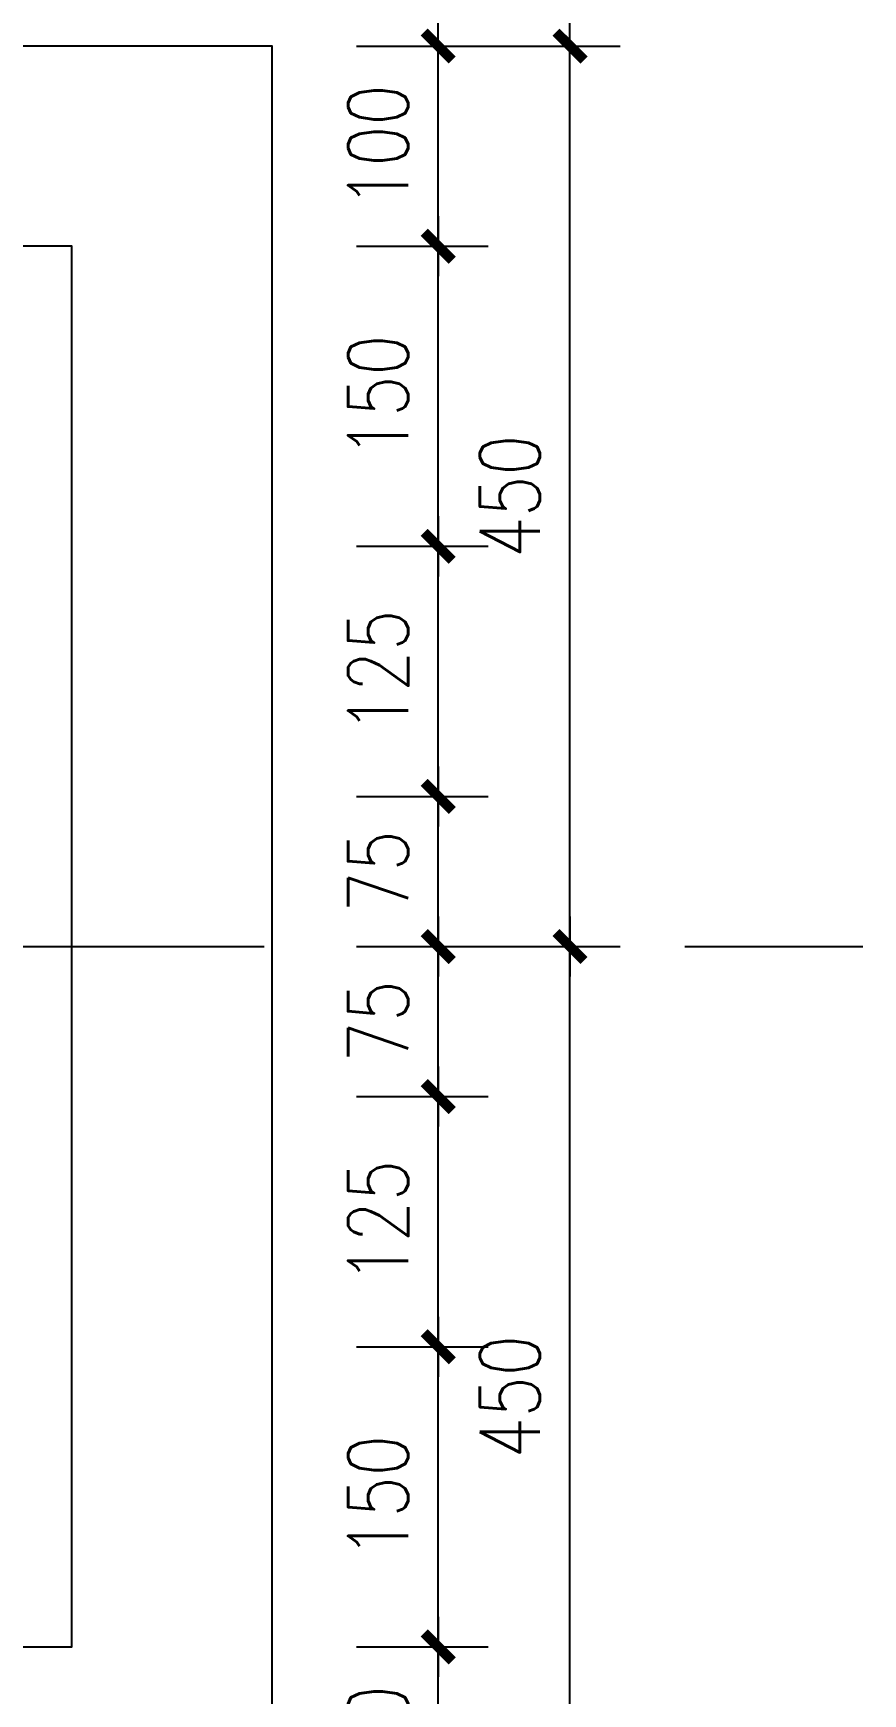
# Model space of a CAD drawing. Header units: inches. Extents: x -2316 to 955, y -265 to 742.
# Drawn here: x -655.7 to -611.7, y -188.3 to -100.1 of the extents above; entities that cross this region are included whole.
import ezdxf

# ---------------------------------------------------------------- set-up
doc = ezdxf.new("R2010")
doc.units = ezdxf.units.IN
doc.header["$LTSCALE"] = 1000
doc.header["$MEASUREMENT"] = 0
doc.linetypes.add('CONTINOUS', pattern=[0])
doc.linetypes.add('DOTE', pattern=[2.42, 2, -0.2, 0.02, -0.2])
doc.layers.add('G13', color=7, linetype='CONTINOUS')
doc.layers.add('PUB_DIM', color=3, linetype='Continuous')
doc.styles.add('DIM_FONT', font='SIMPLEX.shx', dxfattribs={"width": 0.8})
doc.dimstyles.new('DIMN10', dxfattribs={"dimscale": 0.1, "dimtxt": 300, "dimasz": 1, "dimexe": 250, "dimexo": 300, "dimgap": 150, "dimtad": 1, "dimdec": 0, "dimzin": 0, "dimdsep": 46, "dimtxsty": 'DIM_FONT', "dimblk": '_DIMX', "dimcen": 0.09, "dimclrt": 7, "dimadec": 0, "dimazin": 0, "dimtfac": 1, "dimtdec": 0, "dimtix": 1, "dimtmove": 2, "dimatfit": 3, "dimldrblk": '_DIMX', "dimfxl": 1, "dimtolj": 1, "dimtzin": 0, "dimarcsym": 0})

# ---------------------------------------------------------------- blocks, each defined once
blk = doc.blocks.new('_DIMX')
blk.add_line((-150, 0), (150, 0))
at = {"const_width": 50}
blk.add_lwpolyline([(-70, -70), (70, 70)], dxfattribs=at)
blk = doc.blocks.new('*D448')
at = {"color": 0, "linetype": 'ByBlock', "transparency": 16777216}
for p, q in [((378489.85, 127802.01), (378555.67, 127802.01)), ((378530.67, 127702.11), (378530.67, 127801.91)), ((378489.85, 127702.01), (378555.67, 127702.01))]:
    blk.add_line(p, q, dxfattribs=at)
at = {"layer": 'Defpoints', "color": 0, "linetype": 'ByBlock', "transparency": 16777216}
for p in [(378459.85, 127802.01), (378530.67, 127802.01), (378459.85, 127702.01)]:
    blk.add_point(p, dxfattribs=at)
at = {"color": 0, "linetype": 'ByBlock', "transparency": 16777216, "xscale": 0.1, "yscale": 0.1, "zscale": 0.1}
for p, rotation in [((378530.67, 127802.01), 90), ((378530.67, 127702.01), 270)]:
    blk.add_blockref('_DIMX', p, dxfattribs=dict(at, rotation=rotation))
at = {"color": 7, "linetype": 'ByBlock', "transparency": 16777216, "insert": (378500.67, 127752.01), "char_height": 30, "attachment_point": 5, "rotation": 90, "style": 'DIM_FONT'}
blk.add_mtext('\\A1;100', dxfattribs=at)
blk = doc.blocks.new('*D449')
at = {"color": 0, "linetype": 'ByBlock', "transparency": 16777216}
for p, q in [((378555.64, 128152.01), (378621.46, 128152.01)), ((378596.46, 127702.11), (378596.46, 128151.91)), ((378555.64, 127702.01), (378621.46, 127702.01))]:
    blk.add_line(p, q, dxfattribs=at)
at = {"layer": 'Defpoints', "color": 0, "linetype": 'ByBlock', "transparency": 16777216}
for p in [(378525.64, 128152.01), (378596.46, 128152.01), (378525.64, 127702.01)]:
    blk.add_point(p, dxfattribs=at)
at = {"color": 0, "linetype": 'ByBlock', "transparency": 16777216, "xscale": 0.1, "yscale": 0.1, "zscale": 0.1}
for p, rotation in [((378596.46, 128152.01), 90), ((378596.46, 127702.01), 270)]:
    blk.add_blockref('_DIMX', p, dxfattribs=dict(at, rotation=rotation))
at = {"color": 7, "linetype": 'ByBlock', "transparency": 16777216, "insert": (378566.46, 127927.01), "char_height": 30, "attachment_point": 5, "rotation": 90, "style": 'DIM_FONT'}
blk.add_mtext('\\A1;450', dxfattribs=at)
blk = doc.blocks.new('*D450')
at = {"color": 0, "linetype": 'ByBlock', "transparency": 16777216}
for p, q in [((378489.85, 127952.01), (378555.67, 127952.01)), ((378530.67, 127802.11), (378530.67, 127951.91)), ((378489.85, 127802.01), (378555.67, 127802.01))]:
    blk.add_line(p, q, dxfattribs=at)
at = {"layer": 'Defpoints', "color": 0, "linetype": 'ByBlock', "transparency": 16777216}
for p in [(378459.85, 127952.01), (378530.67, 127952.01), (378459.85, 127802.01)]:
    blk.add_point(p, dxfattribs=at)
at = {"color": 0, "linetype": 'ByBlock', "transparency": 16777216, "xscale": 0.1, "yscale": 0.1, "zscale": 0.1}
for p, rotation in [((378530.67, 127952.01), 90), ((378530.67, 127802.01), 270)]:
    blk.add_blockref('_DIMX', p, dxfattribs=dict(at, rotation=rotation))
at = {"color": 7, "linetype": 'ByBlock', "transparency": 16777216, "insert": (378500.67, 127877.01), "char_height": 30, "attachment_point": 5, "rotation": 90, "style": 'DIM_FONT'}
blk.add_mtext('\\A1;150', dxfattribs=at)
blk = doc.blocks.new('*D451')
at = {"color": 0, "linetype": 'ByBlock', "transparency": 16777216}
for p, q in [((378489.85, 128077.01), (378555.67, 128077.01)), ((378530.67, 127952.11), (378530.67, 128076.91)), ((378489.85, 127952.01), (378555.67, 127952.01))]:
    blk.add_line(p, q, dxfattribs=at)
at = {"layer": 'Defpoints', "color": 0, "linetype": 'ByBlock', "transparency": 16777216}
for p in [(378459.85, 128077.01), (378530.67, 128077.01), (378459.85, 127952.01)]:
    blk.add_point(p, dxfattribs=at)
at = {"color": 0, "linetype": 'ByBlock', "transparency": 16777216, "xscale": 0.1, "yscale": 0.1, "zscale": 0.1}
for p, rotation in [((378530.67, 128077.01), 90), ((378530.67, 127952.01), 270)]:
    blk.add_blockref('_DIMX', p, dxfattribs=dict(at, rotation=rotation))
at = {"color": 7, "linetype": 'ByBlock', "transparency": 16777216, "insert": (378500.67, 128014.51), "char_height": 30, "attachment_point": 5, "rotation": 90, "style": 'DIM_FONT'}
blk.add_mtext('\\A1;125', dxfattribs=at)
blk = doc.blocks.new('*D452')
at = {"color": 0, "linetype": 'ByBlock', "transparency": 16777216}
for p, q in [((378489.85, 128152.01), (378555.67, 128152.01)), ((378530.67, 128077.11), (378530.67, 128151.91)), ((378489.85, 128077.01), (378555.67, 128077.01))]:
    blk.add_line(p, q, dxfattribs=at)
at = {"layer": 'Defpoints', "color": 0, "linetype": 'ByBlock', "transparency": 16777216}
for p in [(378459.85, 128152.01), (378530.67, 128152.01), (378459.85, 128077.01)]:
    blk.add_point(p, dxfattribs=at)
at = {"color": 0, "linetype": 'ByBlock', "transparency": 16777216, "xscale": 0.1, "yscale": 0.1, "zscale": 0.1}
for p, rotation in [((378530.67, 128152.01), 90), ((378530.67, 128077.01), 270)]:
    blk.add_blockref('_DIMX', p, dxfattribs=dict(at, rotation=rotation))
at = {"color": 7, "linetype": 'ByBlock', "transparency": 16777216, "insert": (378500.67, 128114.51), "char_height": 30, "attachment_point": 5, "rotation": 90, "style": 'DIM_FONT'}
blk.add_mtext('\\A1;75', dxfattribs=at)
blk = doc.blocks.new('*D453')
at = {"color": 0, "linetype": 'ByBlock', "transparency": 16777216}
for p, q in [((378489.85, 128227.01), (378555.67, 128227.01)), ((378530.67, 128152.11), (378530.67, 128226.91)), ((378489.85, 128152.01), (378555.67, 128152.01))]:
    blk.add_line(p, q, dxfattribs=at)
at = {"layer": 'Defpoints', "color": 0, "linetype": 'ByBlock', "transparency": 16777216}
for p in [(378459.85, 128227.01), (378530.67, 128227.01), (378459.85, 128152.01)]:
    blk.add_point(p, dxfattribs=at)
at = {"color": 0, "linetype": 'ByBlock', "transparency": 16777216, "xscale": 0.1, "yscale": 0.1, "zscale": 0.1}
for p, rotation in [((378530.67, 128227.01), 90), ((378530.67, 128152.01), 270)]:
    blk.add_blockref('_DIMX', p, dxfattribs=dict(at, rotation=rotation))
at = {"color": 7, "linetype": 'ByBlock', "transparency": 16777216, "insert": (378500.67, 128189.51), "char_height": 30, "attachment_point": 5, "rotation": 90, "style": 'DIM_FONT'}
blk.add_mtext('\\A1;75', dxfattribs=at)
blk = doc.blocks.new('*D454')
at = {"color": 0, "linetype": 'ByBlock', "transparency": 16777216}
for p, q in [((378489.85, 128352.01), (378555.67, 128352.01)), ((378530.67, 128227.11), (378530.67, 128351.91)), ((378489.85, 128227.01), (378555.67, 128227.01))]:
    blk.add_line(p, q, dxfattribs=at)
at = {"layer": 'Defpoints', "color": 0, "linetype": 'ByBlock', "transparency": 16777216}
for p in [(378459.85, 128352.01), (378530.67, 128352.01), (378459.85, 128227.01)]:
    blk.add_point(p, dxfattribs=at)
at = {"color": 0, "linetype": 'ByBlock', "transparency": 16777216, "xscale": 0.1, "yscale": 0.1, "zscale": 0.1}
for p, rotation in [((378530.67, 128352.01), 90), ((378530.67, 128227.01), 270)]:
    blk.add_blockref('_DIMX', p, dxfattribs=dict(at, rotation=rotation))
at = {"color": 7, "linetype": 'ByBlock', "transparency": 16777216, "insert": (378500.67, 128289.51), "char_height": 30, "attachment_point": 5, "rotation": 90, "style": 'DIM_FONT'}
blk.add_mtext('\\A1;125', dxfattribs=at)
blk = doc.blocks.new('*D455')
at = {"color": 0, "linetype": 'ByBlock', "transparency": 16777216}
for p, q in [((378489.85, 128502.01), (378555.67, 128502.01)), ((378530.67, 128352.11), (378530.67, 128501.91)), ((378489.85, 128352.01), (378555.67, 128352.01))]:
    blk.add_line(p, q, dxfattribs=at)
at = {"layer": 'Defpoints', "color": 0, "linetype": 'ByBlock', "transparency": 16777216}
for p in [(378459.85, 128502.01), (378530.67, 128502.01), (378459.85, 128352.01)]:
    blk.add_point(p, dxfattribs=at)
at = {"color": 0, "linetype": 'ByBlock', "transparency": 16777216, "xscale": 0.1, "yscale": 0.1, "zscale": 0.1}
for p, rotation in [((378530.67, 128502.01), 90), ((378530.67, 128352.01), 270)]:
    blk.add_blockref('_DIMX', p, dxfattribs=dict(at, rotation=rotation))
at = {"color": 7, "linetype": 'ByBlock', "transparency": 16777216, "insert": (378500.67, 128427.01), "char_height": 30, "attachment_point": 5, "rotation": 90, "style": 'DIM_FONT'}
blk.add_mtext('\\A1;150', dxfattribs=at)
blk = doc.blocks.new('*D456')
at = {"color": 0, "linetype": 'ByBlock', "transparency": 16777216}
for p, q in [((378489.85, 128602.01), (378555.67, 128602.01)), ((378530.67, 128502.11), (378530.67, 128601.91)), ((378489.85, 128502.01), (378555.67, 128502.01))]:
    blk.add_line(p, q, dxfattribs=at)
at = {"layer": 'Defpoints', "color": 0, "linetype": 'ByBlock', "transparency": 16777216}
for p in [(378459.85, 128602.01), (378530.67, 128602.01), (378459.85, 128502.01)]:
    blk.add_point(p, dxfattribs=at)
at = {"color": 0, "linetype": 'ByBlock', "transparency": 16777216, "xscale": 0.1, "yscale": 0.1, "zscale": 0.1}
for p, rotation in [((378530.67, 128602.01), 90), ((378530.67, 128502.01), 270)]:
    blk.add_blockref('_DIMX', p, dxfattribs=dict(at, rotation=rotation))
at = {"color": 7, "linetype": 'ByBlock', "transparency": 16777216, "insert": (378500.67, 128552.01), "char_height": 30, "attachment_point": 5, "rotation": 90, "style": 'DIM_FONT'}
blk.add_mtext('\\A1;100', dxfattribs=at)
blk = doc.blocks.new('*D457')
at = {"color": 0, "linetype": 'ByBlock', "transparency": 16777216}
for p, q in [((378555.64, 128602.01), (378621.46, 128602.01)), ((378596.46, 128152.11), (378596.46, 128601.91)), ((378555.64, 128152.01), (378621.46, 128152.01))]:
    blk.add_line(p, q, dxfattribs=at)
at = {"layer": 'Defpoints', "color": 0, "linetype": 'ByBlock', "transparency": 16777216}
for p in [(378525.64, 128602.01), (378596.46, 128602.01), (378525.64, 128152.01)]:
    blk.add_point(p, dxfattribs=at)
at = {"color": 0, "linetype": 'ByBlock', "transparency": 16777216, "xscale": 0.1, "yscale": 0.1, "zscale": 0.1}
for p, rotation in [((378596.46, 128602.01), 90), ((378596.46, 128152.01), 270)]:
    blk.add_blockref('_DIMX', p, dxfattribs=dict(at, rotation=rotation))
at = {"color": 7, "linetype": 'ByBlock', "transparency": 16777216, "insert": (378566.46, 128377.01), "char_height": 30, "attachment_point": 5, "rotation": 90, "style": 'DIM_FONT'}
blk.add_mtext('\\A1;450', dxfattribs=at)
blk = doc.blocks.new('A$C62DC6039')
at = {"layer": 'G13', "color": 1, "linetype": 'DOTE', "ltscale": 0.5}
blk.add_line((17.32, 709.66), (1316.12, 709.66), dxfattribs=at)
at = {"layer": 'G13'}
for points in [[(121.15, 1159.66), (121.15, 259.66), (1021.15, 259.66), (1021.15, 1159.66)], [(221.15, 1059.66), (221.15, 359.66), (921.15, 359.66), (921.15, 1059.66)]]:
    blk.add_lwpolyline(points, close=True, dxfattribs=at)
at = {"layer": 'PUB_DIM'}
for base, p1, p2, picture, middle in [((1104.15, 1159.66), (1033.33, 1059.66), (1033.33, 1159.66), '*D456', (1074.15, 1109.66)), ((1169.93, 1159.66), (1099.11, 709.66), (1099.11, 1159.66), '*D457', (1139.93, 934.66)), ((1104.15, 1059.66), (1033.33, 909.66), (1033.33, 1059.66), '*D455', (1074.15, 984.66)), ((1104.15, 909.66), (1033.33, 784.66), (1033.33, 909.66), '*D454', (1074.15, 847.16)), ((1104.15, 784.66), (1033.33, 709.66), (1033.33, 784.66), '*D453', (1074.15, 747.16)), ((1104.15, 709.66), (1033.33, 634.66), (1033.33, 709.66), '*D452', (1074.15, 672.16)), ((1169.93, 709.66), (1099.11, 259.66), (1099.11, 709.66), '*D449', (1139.93, 484.66)), ((1104.15, 634.66), (1033.33, 509.66), (1033.33, 634.66), '*D451', (1074.15, 572.16)), ((1104.15, 509.66), (1033.33, 359.66), (1033.33, 509.66), '*D450', (1074.15, 434.66)), ((1104.15, 359.66), (1033.33, 259.66), (1033.33, 359.66), '*D448', (1074.15, 309.66))]:
    dim = blk.add_linear_dim(base=base, p1=p1, p2=p2, angle=90, dimstyle='DIMN10', dxfattribs=at)
    dim.commit()
    dim.dimension.update_dxf_attribs({"geometry": picture, "text_midpoint": middle, "insert": (-377426.52, -127442.35)})

msp = doc.modelspace()

# ---------------------------------------------------------------- block references
at = {"layer": 'G13', "xscale": 0.1062908469637716, "yscale": 0.1062908469637716, "zscale": 0.1062908469637716}
msp.add_blockref('A$C62DC6039', (-751.615, -224.054), dxfattribs=at)

doc.saveas('drawing.dxf')
